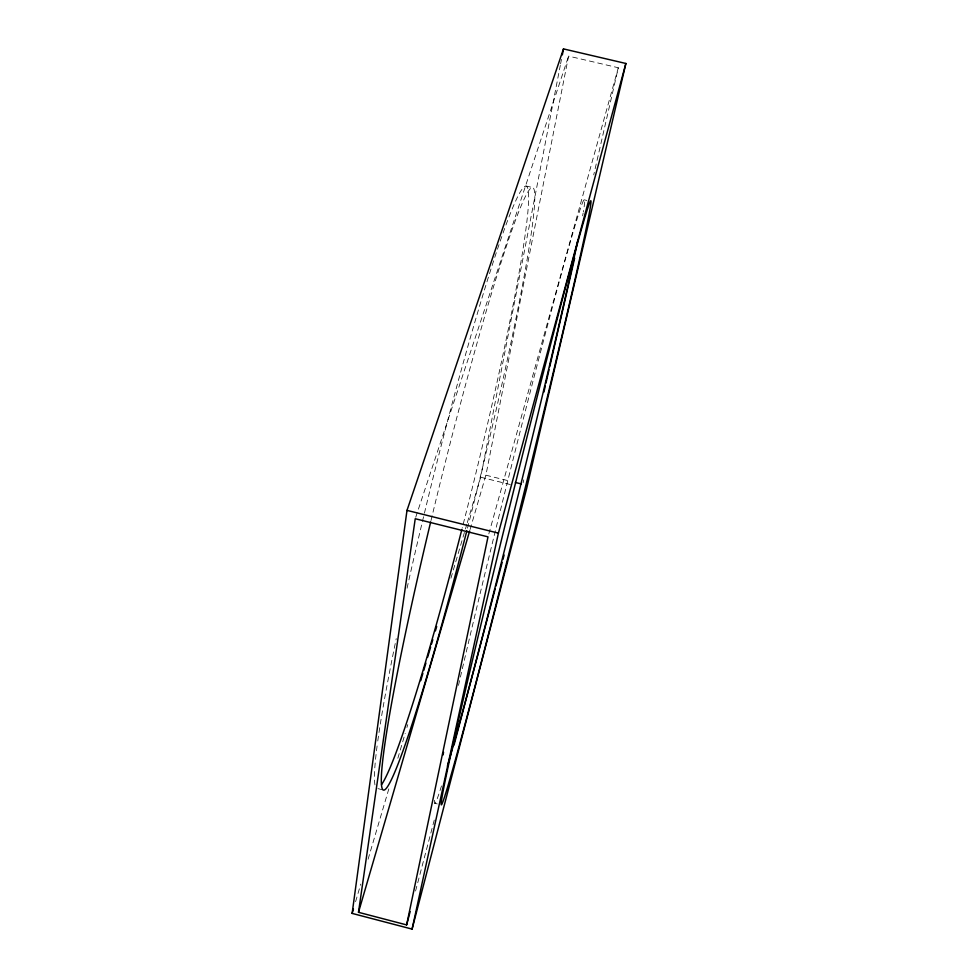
<?xml version="1.0" encoding="UTF-8"?>
<svg xmlns="http://www.w3.org/2000/svg" width="978" height="978" viewBox="0 0 978 978"><rect width="100%" height="100%" fill="white"/><g stroke="black" fill="none" stroke-linecap="round" stroke-linejoin="round"><path stroke-width="0.73" stroke-dasharray="4.89 3.67" d="M467.313 522.594L480.687 477.227L560.308 65.379M560.59 63.876L561.458 59.389M470.088 529.465L485.895 475.186L568.573 56.125L618.304 67.751L593.732 174.866M523.096 482.814L523.768 479.831M415.564 891.019L434.587 818.806M488.817 533.915L618.304 67.751M355.576 901.692L360.76 884.124M368.083 859.246L389.232 787.522M397.85 758.256L405.185 733.366M406.921 727.51L407.777 724.588M450.919 578.218L466.885 524.061M415.723 517.276L568.573 56.125M525.895 185.942L532.362 187.483M584.245 199.83L586.849 200.453M485.895 475.186L509.489 481.017M480.687 477.227L510.32 484.55M377.924 788.61L383.083 789.943M434.697 803.244L437.288 803.904M407.056 588.23A310.332 20.245 -76.1 0 1 523.426 187.544A310.332 20.245 -76.1 0 1 462.227 528.01M374.99 784.931A310.332 20.245 -76.1 0 1 377.361 743.989M377.777 740.994A310.332 20.245 -76.1 0 1 396.237 638.634M431.005 520.528A310.393 18.765 -76.1 0 1 532.729 187.519A310.393 18.765 -76.1 0 1 467.227 529.245M458.486 685.395A310.882 6.809 -76.1 0 1 546.042 331.09A310.882 6.809 -76.1 0 1 583.304 211.969M583.096 213.204A310.882 6.809 -76.1 0 1 582.631 215.82M441.494 785.933A310.882 6.809 -76.1 0 1 434.599 800.285"/><path stroke-width="1.47" d="M352.129 913.403L406.995 510.382L563.487 48.9L625.871 63.472L526.629 488.584L412.08 929.1L352.129 913.403L353.425 909.014M358.498 912.315L415.234 518.731L487.998 536.861L406.628 924.907L358.498 912.315L469.66 530.932M562.326 54.89L563.487 48.9M412.08 929.1L498.413 533.132L625.871 63.472M543.902 392.068L545.272 386.114M545.956 383.131L549.025 369.745M549.709 366.774L574.624 258.168M406.628 924.907L410.124 911.655M454.012 745.126L495.174 588.927M495.956 585.981L502.166 562.399M502.936 559.453L504.11 555.027M420.723 680.676L422.875 673.353M423.743 670.431L425.895 663.108M427.618 657.253L430.638 647.008M431.506 644.086L432.802 639.698M435.393 630.908L436.689 626.519M515.382 482.472L521.274 483.939M406.995 510.382L498.413 533.132M461.861 529.44A310.332 20.245 -76.1 0 1 381.53 784.674M466.861 530.687A310.393 18.765 -76.1 0 1 383.4 790.065A310.393 18.765 -76.1 0 1 430.662 521.971M577.839 240.233A310.882 6.809 -76.1 0 1 515.809 504.782A310.882 6.809 -76.1 0 1 447.447 766.043M442.997 755.004A310.882 6.809 -76.1 0 1 443.56 752.351M480.711 664.417A310.943 5.306 -76.1 0 0 590.993 201.59A310.943 5.306 -76.1 0 0 476.433 643.487A310.943 5.306 -76.1 0 0 480.711 664.417"/></g></svg>
